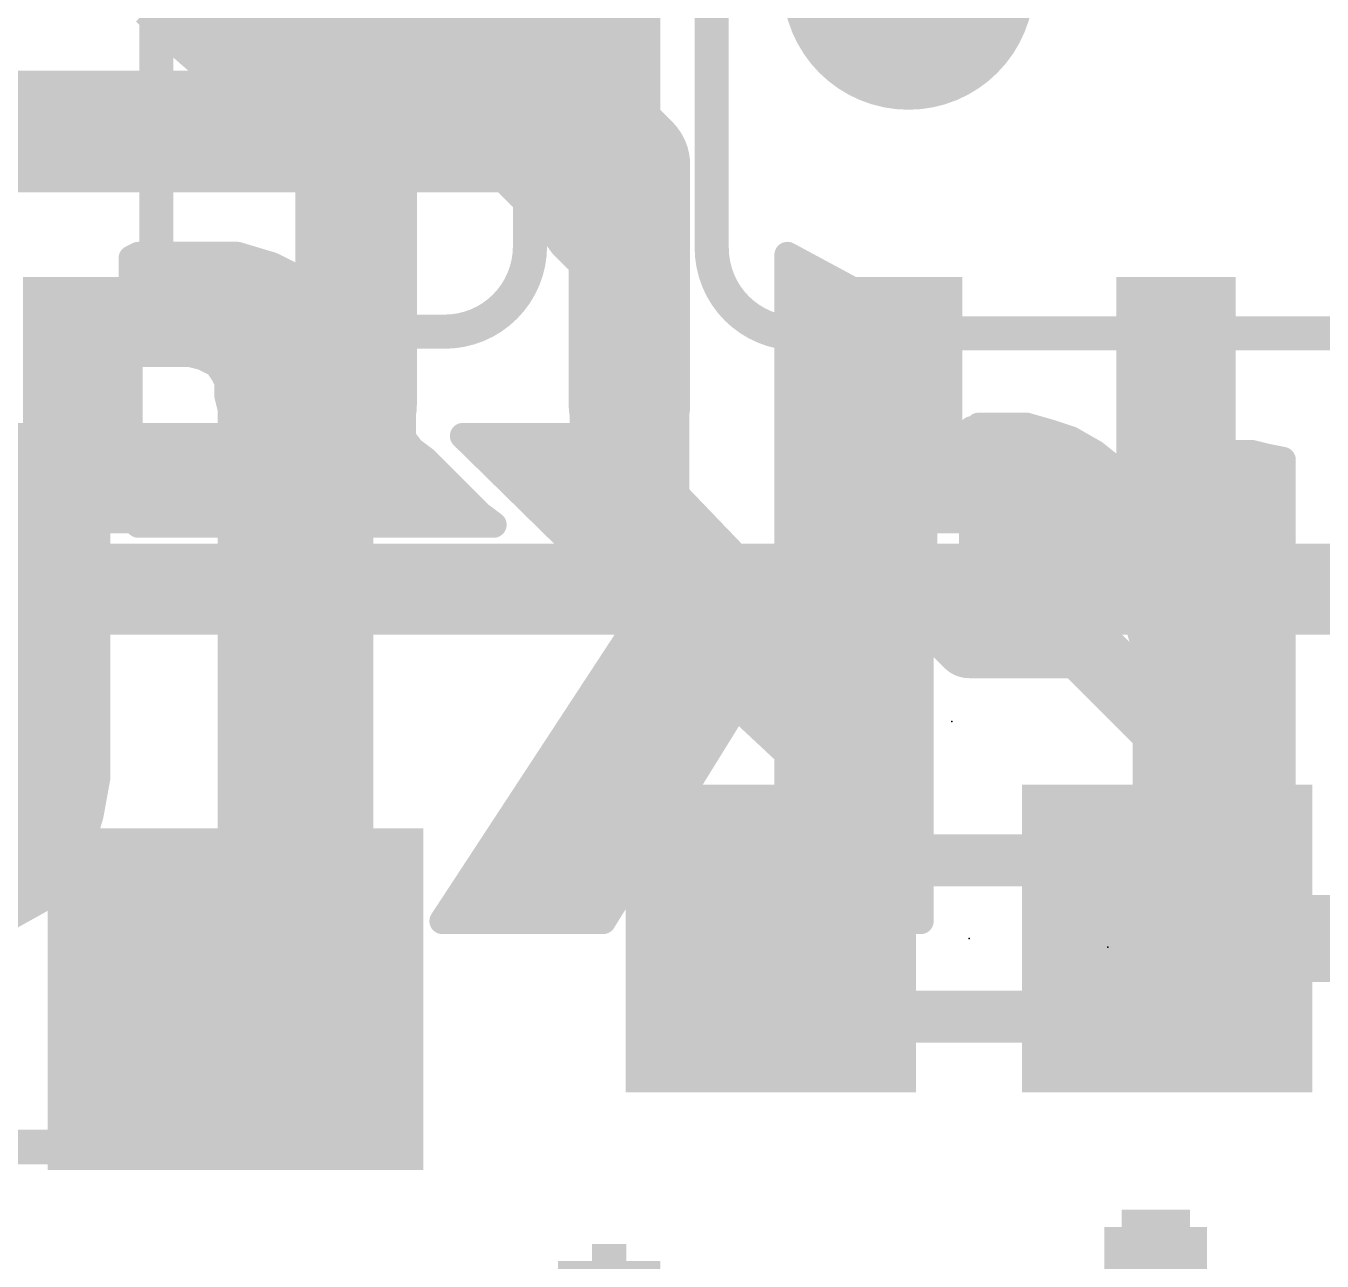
# Model space of a CAD drawing. Extents: x -23 to 84, y -20 to 26.
# Drawn here: x 10.142 to 13.936, y 18.766 to 22.381 of the extents above; entities that cross this region are included whole.
import ezdxf

# ---------------------------------------------------------------- set-up
doc = ezdxf.new("R2010")
doc.units = 0
for name, color, linetype in [('1', 12, 'CONTINUOUS'), ('18', 110, 'CONTINUOUS'), ('21', 41, 'CONTINUOUS'), ('22', 40, 'CONTINUOUS'), ('23', 53, 'CONTINUOUS'), ('24', 53, 'CONTINUOUS'), ('51', 53, 'CONTINUOUS')]:
    doc.layers.add(name, color=color, linetype=linetype)

# ---------------------------------------------------------------- blocks, each defined once
blk = doc.blocks.new('RECT')
blk.add_solid([(-0.5, -0.5), (0.5, -0.5), (-0.5, 0.5), (0.5, 0.5)])
blk = doc.blocks.new('ROUNDV')
at = {"const_width": 0.5}
blk.add_lwpolyline([(0, -0.25, 1), (0, 0.25, 1), (0, -0.25)], format="xyb", dxfattribs=at)

msp = doc.modelspace()

# ---------------------------------------------------------------- linework, layer by layer
at = {"layer": '1'}
for points, const_width in [([(11.0998, 22.0726), (8.2804, 22.0726)], 0.3556), ([(11.811, 22.0726), (11.0998, 22.0726)], 0.3556), ([(11.1088, 22.0636), (11.0998, 22.0726)], 0.3556), ([(11.1088, 21.2715), (11.1088, 22.0636)], 0.3556), ([(11.9088, 21.9748), (11.811, 22.0726)], 0.3556), ([(11.9088, 21.2715), (11.9088, 21.9748)], 0.3556), ([(12.7088, 21.2715), (12.7088, 20.7684)], 0.2032), ([(12.7088, 20.7684), (12.9032, 20.574)], 0.2032), ([(12.9032, 20.574), (13.2334, 20.574)], 0.2032), ([(13.2334, 20.574), (13.4832, 20.3242)], 0.2032), ([(13.4832, 20.3242), (13.4832, 19.7104)], 0.2032), ([(14.1478, 19.7104), (13.4832, 19.7104)], 0.254)]:
    msp.add_lwpolyline(points, dxfattribs=dict(at, const_width=const_width))
for points, const_width in [([(11.1627, 22.1355, 1), (11.0369, 22.0097)], 0.1778), ([(11.0998, 22.1615, 1), (11.0998, 21.9837)], 0.1778), ([(11.1977, 22.0636, 1), (11.0199, 22.0636)], 0.1778), ([(11.0998, 21.9837, 1), (11.0998, 22.1615)], 0.1778), ([(11.8739, 22.1355, 1), (11.7481, 22.0097)], 0.1778), ([(11.811, 21.9837, 1), (11.811, 22.1615)], 0.1778), ([(11.0459, 22.0007, 1), (11.1717, 22.1265)], 0.1778), ([(11.9977, 21.9748, 1), (11.8199, 21.9748)], 0.1778), ([(11.8459, 21.9119, 1), (11.9717, 22.0377)], 0.1778), ([(12.7596, 21.2715, 1), (12.658, 21.2715)], 0.1016), ([(11.0199, 21.2715, 1), (11.1977, 21.2715)], 0.1778), ([(11.8199, 21.2715, 1), (11.9977, 21.2715)], 0.1778), ([(12.7447, 20.8043, 1), (12.6729, 20.7325)], 0.1016), ([(12.658, 20.7684, 1), (12.7596, 20.7684)], 0.1016), ([(12.9032, 20.6248, 1), (12.9032, 20.5232)], 0.1016), ([(12.8673, 20.5381, 1), (12.9391, 20.6099)], 0.1016), ([(13.2693, 20.6099, 1), (13.1975, 20.5381)], 0.1016), ([(13.2334, 20.5232, 1), (13.2334, 20.6248)], 0.1016), ([(13.534, 20.3242, 1), (13.4324, 20.3242)], 0.1016), ([(13.4473, 20.2883, 1), (13.5191, 20.3601)], 0.1016), ([(13.4832, 19.7739, 1), (13.4832, 19.6469)], 0.127), ([(13.4324, 19.7104, 1), (13.534, 19.7104)], 0.1016)]:
    msp.add_lwpolyline(points, format="xyb", dxfattribs=dict(at, const_width=const_width))
at = {"layer": '21', "const_width": 0.2032}
msp.add_lwpolyline([(15.494, 20.701), (9.906, 20.701)], dxfattribs=at)
at = {"layer": '22', "const_width": 0.0762}
for points in [[(11.9614, 22.7514), (11.9614, 21.4714)], [(10.5714, 22.3414), (10.4914, 22.4214)], [(10.51, 22.4028), (11.9614, 22.4028)], [(10.6514, 22.2714), (10.5714, 22.3414)], [(10.5883, 22.3266), (11.9614, 22.3266)], [(10.7514, 22.2114), (10.6514, 22.2714)], [(10.6864, 22.2504), (11.9614, 22.2504)], [(10.8514, 22.1714), (10.7514, 22.2114)], [(10.8444, 22.1742), (11.9614, 22.1742)], [(10.9614, 22.1414), (10.8514, 22.1714)], [(11.0814, 22.1214), (10.9614, 22.1414)], [(11.2714, 22.1214), (11.0814, 22.1214)], [(11.3314, 22.1114), (11.2714, 22.1214)], [(11.3814, 22.0814), (11.3314, 22.1114)], [(11.3537, 22.098), (11.9614, 22.098)], [(11.4814, 22.0014), (11.3814, 22.0814)], [(11.4559, 22.0218), (11.9614, 22.0218)], [(11.5314, 21.9414), (11.4814, 22.0014)], [(11.5279, 21.9456), (11.9614, 21.9456)], [(11.6614, 21.8114), (11.5314, 21.9414)], [(11.6034, 21.8694), (11.9614, 21.8694)], [(11.7114, 21.7414), (11.6614, 21.8114)], [(11.6744, 21.7932), (11.9614, 21.7932)], [(11.7714, 21.6814), (11.7114, 21.7414)], [(10.4714, 21.7114), (10.4514, 21.7014)], [(10.7614, 21.7114), (10.4714, 21.7114)], [(10.8614, 21.6814), (10.7614, 21.7114)], [(11.7358, 21.717), (11.9614, 21.717)], [(12.7614, 21.5014), (12.3714, 21.7114)], [(12.3714, 21.7114), (12.3714, 20.6714)], [(10.4514, 21.7014), (10.4514, 21.4214)], [(10.9414, 21.6414), (10.8614, 21.6814)], [(11.8214, 21.6214), (11.7714, 21.6814)], [(10.4514, 21.6408), (10.9422, 21.6408)], [(11.0114, 21.5914), (10.9414, 21.6414)], [(11.8052, 21.6408), (11.9614, 21.6408)], [(12.3714, 21.6408), (12.5025, 21.6408)], [(11.0614, 21.5314), (11.0114, 21.5914)], [(11.8714, 21.5714), (11.8214, 21.6214)], [(10.4514, 21.5646), (11.0337, 21.5646)], [(11.9014, 21.5314), (11.8714, 21.5714)], [(11.8765, 21.5646), (11.9614, 21.5646)], [(12.3714, 21.5646), (12.644, 21.5646)], [(11.0914, 21.4614), (11.0614, 21.5314)], [(11.9314, 21.5014), (11.9014, 21.5314)], [(10.4514, 21.4884), (11.0798, 21.4884)], [(11.9514, 21.4714), (11.9314, 21.5014)], [(11.9401, 21.4884), (11.9614, 21.4884)], [(12.3714, 21.4884), (12.7614, 21.4884)], [(12.7614, 19.7614), (12.7614, 21.5014)], [(11.1214, 21.3814), (11.0914, 21.4614)], [(11.9614, 21.4714), (11.9514, 21.4714)], [(10.4514, 21.4214), (10.6214, 21.4214)], [(10.6214, 21.4214), (10.6614, 21.4114)], [(10.6582, 21.4122), (11.1098, 21.4122)], [(10.6614, 21.4114), (10.7014, 21.3914)], [(12.3714, 21.4122), (12.7614, 21.4122)], [(10.7014, 21.3914), (10.7214, 21.3614)], [(10.7214, 21.3614), (10.7314, 21.3414)], [(11.1214, 21.1814), (11.1214, 21.3814)], [(10.7314, 21.3414), (10.7314, 21.3014)], [(10.7314, 21.336), (11.1214, 21.336)], [(12.3714, 21.336), (12.7614, 21.336)], [(10.7314, 21.3014), (10.7414, 21.2614)], [(10.7414, 21.2614), (10.7414, 21.1814)], [(10.7414, 21.2598), (11.1214, 21.2598)], [(12.3714, 21.2598), (12.7614, 21.2598)], [(12.9314, 21.2114), (12.9214, 21.2014)], [(13.0714, 21.2114), (12.9314, 21.2114)], [(13.1414, 21.1914), (13.0714, 21.2114)], [(10.3514, 21.1814), (9.9714, 21.1814)], [(10.3514, 20.1814), (10.3514, 21.1814)], [(10.7414, 21.1814), (10.4714, 21.1814)], [(10.4714, 21.1814), (10.4714, 20.9214)], [(10.7414, 21.1836), (11.1214, 21.1836)], [(11.2414, 21.1814), (11.1214, 21.1814)], [(11.2714, 21.1414), (11.2414, 21.1814)], [(11.8814, 21.1814), (11.4214, 21.1814)], [(11.4214, 21.1814), (11.9514, 20.6614)], [(12.3714, 20.6714), (11.8814, 21.1814)], [(12.3714, 21.1836), (12.7614, 21.1836)], [(12.9214, 21.2014), (12.9114, 21.2014)], [(12.9114, 21.2014), (12.9114, 20.8414)], [(12.9114, 21.1836), (13.1648, 21.1836)], [(13.2014, 21.1714), (13.1414, 21.1914)], [(13.4914, 21.1714), (13.4514, 21.1814)], [(13.4514, 21.1814), (13.4514, 20.9114)], [(11.3114, 21.1114), (11.2714, 21.1414)], [(13.2714, 21.1314), (13.2014, 21.1714)], [(13.5914, 21.1514), (13.4914, 21.1714)], [(13.6314, 21.1414), (13.5914, 21.1514)], [(13.6814, 21.1314), (13.6314, 21.1414)], [(9.9714, 21.1074), (10.3514, 21.1074)], [(10.4714, 21.1074), (11.3154, 21.1074)], [(11.4714, 20.9514), (11.3114, 21.1114)], [(11.4968, 21.1074), (11.9525, 21.1074)], [(12.3714, 21.1074), (12.7614, 21.1074)], [(12.9114, 21.1074), (13.3014, 21.1074)], [(13.3214, 21.0914), (13.2714, 21.1314)], [(13.4514, 21.1074), (13.8214, 21.1074)], [(13.7314, 21.1314), (13.6814, 21.1314)], [(13.7714, 21.1214), (13.7314, 21.1314)], [(13.8214, 21.1114), (13.7714, 21.1214)], [(13.8214, 19.7614), (13.8214, 21.1114)], [(13.3714, 21.0314), (13.3214, 21.0914)], [(9.9714, 21.0312), (10.3514, 21.0312)], [(10.4714, 21.0312), (11.3916, 21.0312)], [(11.5745, 21.0312), (12.0257, 21.0312)], [(12.3714, 21.0312), (12.7614, 21.0312)], [(12.9114, 21.0312), (13.3716, 21.0312)], [(13.4114, 20.9814), (13.3714, 21.0314)], [(13.4514, 21.0312), (13.8214, 21.0312)], [(9.9714, 20.955), (10.3514, 20.955)], [(10.4714, 20.955), (11.4678, 20.955)], [(11.5114, 20.9214), (11.4714, 20.9514)], [(11.6522, 20.955), (12.0989, 20.955)], [(12.3714, 20.955), (12.7614, 20.955)], [(12.9114, 20.955), (13.4265, 20.955)], [(13.4514, 20.9114), (13.4114, 20.9814)], [(13.4514, 20.955), (13.8214, 20.955)], [(10.4714, 20.9214), (10.7414, 20.9214)], [(10.7414, 20.9214), (10.7414, 19.7614)], [(11.1214, 20.9214), (11.5114, 20.9214)], [(11.1214, 19.7614), (11.1214, 20.9214)], [(9.9714, 20.8788), (10.3514, 20.8788)], [(10.7414, 20.8788), (11.1214, 20.8788)], [(11.7298, 20.8788), (12.1721, 20.8788)], [(12.3714, 20.8788), (12.7614, 20.8788)], [(12.9114, 20.8788), (13.8214, 20.8788)], [(12.9114, 20.8414), (12.9214, 20.8414)], [(12.9214, 20.8414), (12.9414, 20.8514)], [(12.9414, 20.8514), (13.0514, 20.8514)], [(13.0514, 20.8514), (13.1514, 20.8414)], [(13.1514, 20.8414), (13.2314, 20.8214)], [(9.9714, 20.8026), (10.3514, 20.8026)], [(10.7414, 20.8026), (11.1214, 20.8026)], [(11.8075, 20.8026), (12.2453, 20.8026)], [(12.3714, 20.8026), (12.7614, 20.8026)], [(13.2314, 20.8214), (13.3014, 20.7814)], [(13.2643, 20.8026), (13.8214, 20.8026)], [(13.3014, 20.7814), (13.3514, 20.7214)], [(9.9714, 20.7264), (10.3514, 20.7264)], [(10.7414, 20.7264), (11.1214, 20.7264)], [(11.8852, 20.7264), (12.3186, 20.7264)], [(12.3714, 20.7264), (12.7614, 20.7264)], [(13.3472, 20.7264), (13.8214, 20.7264)], [(13.3514, 20.7214), (13.3914, 20.6514)], [(9.9714, 20.6502), (10.3514, 20.6502)], [(10.7414, 20.6502), (11.1214, 20.6502)], [(11.9514, 20.6614), (11.3614, 19.7614)], [(11.9441, 20.6502), (12.7614, 20.6502)], [(13.3914, 20.6514), (13.4114, 20.5814)], [(13.3917, 20.6502), (13.8214, 20.6502)], [(9.9714, 20.574), (10.3514, 20.574)], [(10.7414, 20.574), (11.1214, 20.574)], [(11.8941, 20.574), (12.7614, 20.574)], [(13.4114, 20.5814), (13.4314, 20.4914)], [(13.413, 20.574), (13.8214, 20.574)], [(9.9714, 20.4978), (10.3514, 20.4978)], [(10.7414, 20.4978), (11.1214, 20.4978)], [(11.8442, 20.4978), (12.7614, 20.4978)], [(13.43, 20.4978), (13.8214, 20.4978)], [(13.4314, 20.4914), (13.4314, 19.7614)], [(9.9714, 20.4216), (10.3514, 20.4216)], [(10.7414, 20.4216), (11.1214, 20.4216)], [(11.7942, 20.4216), (12.7614, 20.4216)], [(13.4314, 20.4216), (13.8214, 20.4216)], [(11.8314, 19.7614), (12.2214, 20.3914)], [(12.2214, 20.3914), (12.3714, 20.2514)], [(9.9669, 20.3454), (10.3514, 20.3454)], [(10.7414, 20.3454), (11.1214, 20.3454)], [(11.7442, 20.3454), (12.1929, 20.3454)], [(12.2707, 20.3454), (12.7614, 20.3454)], [(13.4314, 20.3454), (13.8214, 20.3454)], [(9.9574, 20.2692), (10.3514, 20.2692)], [(10.7414, 20.2692), (11.1214, 20.2692)], [(11.6943, 20.2692), (12.1458, 20.2692)], [(12.3523, 20.2692), (12.7614, 20.2692)], [(13.4314, 20.2692), (13.8214, 20.2692)], [(12.3714, 20.2514), (12.3714, 19.7614)], [(9.9467, 20.193), (10.3514, 20.193)], [(10.7414, 20.193), (11.1214, 20.193)], [(11.6443, 20.193), (12.0986, 20.193)], [(12.3714, 20.193), (12.7614, 20.193)], [(13.4314, 20.193), (13.8214, 20.193)], [(10.3314, 20.0714), (10.3514, 20.1814)], [(9.9079, 20.1168), (10.3397, 20.1168)], [(10.7414, 20.1168), (11.1214, 20.1168)], [(11.5944, 20.1168), (12.0514, 20.1168)], [(12.3714, 20.1168), (12.7614, 20.1168)], [(13.4314, 20.1168), (13.8214, 20.1168)], [(10.3014, 19.9714), (10.3314, 20.0714)], [(9.7766, 20.0406), (10.3222, 20.0406)], [(10.7414, 20.0406), (11.1214, 20.0406)], [(11.5444, 20.0406), (12.0042, 20.0406)], [(12.3714, 20.0406), (12.7614, 20.0406)], [(13.4314, 20.0406), (13.8214, 20.0406)], [(9.0314, 19.9644), (10.2975, 19.9644)], [(10.2514, 19.8814), (10.3014, 19.9714)], [(10.7414, 19.9644), (11.1214, 19.9644)], [(11.4945, 19.9644), (11.9571, 19.9644)], [(12.3714, 19.9644), (12.7614, 19.9644)], [(13.4314, 19.9644), (13.8214, 19.9644)], [(9.462, 19.8882), (10.2552, 19.8882)], [(10.7414, 19.8882), (11.1214, 19.8882)], [(11.4445, 19.8882), (11.9099, 19.8882)], [(12.3714, 19.8882), (12.7614, 19.8882)], [(13.4314, 19.8882), (13.8214, 19.8882)], [(10.1814, 19.8214), (10.2514, 19.8814)], [(9.5407, 19.812), (10.1645, 19.812)], [(10.0914, 19.7714), (10.1814, 19.8214)], [(10.7414, 19.812), (11.1214, 19.812)], [(11.3946, 19.812), (11.8627, 19.812)], [(12.3714, 19.812), (12.7614, 19.812)], [(13.4314, 19.812), (13.8214, 19.812)], [(10.7414, 19.7614), (11.1214, 19.7614)], [(11.3614, 19.7614), (11.8314, 19.7614)], [(12.3714, 19.7614), (12.7614, 19.7614)], [(13.4314, 19.7614), (13.8214, 19.7614)]]:
    msp.add_lwpolyline(points, dxfattribs=at)
at = {"layer": '22', "const_width": 0.0381}
for points in [[(10.51, 22.4219, 1), (10.51, 22.3838)], [(11.9614, 22.3838, 1), (11.9614, 22.4219)], [(10.5839, 22.3557, 1), (10.5589, 22.3271)], [(10.5579, 22.3279, 1), (10.5849, 22.3549)], [(10.5883, 22.3457, 1), (10.5883, 22.3076)], [(11.9614, 22.3076, 1), (11.9614, 22.3457)], [(10.6612, 22.2877, 1), (10.6416, 22.2551)], [(10.6389, 22.2571, 1), (10.6639, 22.2857)], [(10.6864, 22.2695, 1), (10.6864, 22.2314)], [(11.9614, 22.2314, 1), (11.9614, 22.2695)], [(10.7585, 22.2291, 1), (10.7443, 22.1937)], [(10.7416, 22.1951, 1), (10.7612, 22.2277)], [(10.8444, 22.1933, 1), (10.8444, 22.1552)], [(10.8564, 22.1898, 1), (10.8464, 22.153)], [(10.8443, 22.1537, 1), (10.8585, 22.1891)], [(11.9614, 22.1552, 1), (11.9614, 22.1933)], [(10.9645, 22.1602, 1), (10.9583, 22.1226)], [(10.9564, 22.123, 1), (10.9664, 22.1598)], [(11.0814, 22.1405, 1), (11.0814, 22.1024)], [(11.0783, 22.1026, 1), (11.0845, 22.1402)], [(11.2745, 22.1402, 1), (11.2683, 22.1026)], [(11.2714, 22.1024, 1), (11.2714, 22.1405)], [(11.3412, 22.1277, 1), (11.3216, 22.0951)], [(11.3283, 22.0926, 1), (11.3345, 22.1302)], [(11.3537, 22.1171, 1), (11.3537, 22.079)], [(11.9614, 22.079, 1), (11.9614, 22.1171)], [(11.3933, 22.0963, 1), (11.3695, 22.0665)], [(11.3716, 22.0651, 1), (11.3912, 22.0977)], [(11.4559, 22.0409, 1), (11.4559, 22.0028)], [(11.9614, 22.0028, 1), (11.9614, 22.0409)], [(11.496, 22.0136, 1), (11.4668, 21.9892)], [(11.4695, 21.9865, 1), (11.4933, 22.0163)], [(11.5279, 21.9647, 1), (11.5279, 21.9266)], [(11.5449, 21.9549, 1), (11.5179, 21.9279)], [(11.5168, 21.9292, 1), (11.546, 21.9536)], [(11.9614, 21.9266, 1), (11.9614, 21.9647)], [(11.6034, 21.8885, 1), (11.6034, 21.8504)], [(11.9614, 21.8504, 1), (11.9614, 21.8885)], [(11.6769, 21.8225, 1), (11.6459, 21.8003)], [(11.6479, 21.7979, 1), (11.6749, 21.8249)], [(11.6744, 21.8123, 1), (11.6744, 21.7742)], [(11.9614, 21.7742, 1), (11.9614, 21.8123)], [(11.7249, 21.7549, 1), (11.6979, 21.7279)], [(10.4714, 21.7305, 1), (10.4714, 21.6924)], [(10.4799, 21.6944, 1), (10.4629, 21.7284)], [(10.7669, 21.7296, 1), (10.7559, 21.6932)], [(10.7614, 21.6924, 1), (10.7614, 21.7305)], [(11.6959, 21.7303, 1), (11.7269, 21.7525)], [(11.7358, 21.7361, 1), (11.7358, 21.698)], [(11.9614, 21.698, 1), (11.9614, 21.7361)], [(12.3804, 21.7282, 1), (12.3624, 21.6946)], [(12.3905, 21.7114, 1), (12.3524, 21.7114)], [(10.4705, 21.7014, 1), (10.4324, 21.7014)], [(10.4429, 21.7184, 1), (10.4599, 21.6844)], [(10.8699, 21.6984, 1), (10.8529, 21.6644)], [(10.8559, 21.6632, 1), (10.8669, 21.6996)], [(11.786, 21.6936, 1), (11.7568, 21.6692)], [(11.7579, 21.6679, 1), (11.7849, 21.6949)], [(10.4514, 21.6599, 1), (10.4514, 21.6218)], [(10.9525, 21.6569, 1), (10.9303, 21.6259)], [(10.9329, 21.6244, 1), (10.9499, 21.6584)], [(10.9422, 21.6218, 1), (10.9422, 21.6599)], [(11.8052, 21.6599, 1), (11.8052, 21.6218)], [(11.9614, 21.6218, 1), (11.9614, 21.6599)], [(12.3714, 21.6599, 1), (12.3714, 21.6218)], [(12.5025, 21.6218, 1), (12.5025, 21.6599)], [(11.026, 21.6036, 1), (10.9968, 21.5792)], [(11.8349, 21.6349, 1), (11.8079, 21.6079)], [(11.8068, 21.6092, 1), (11.836, 21.6336)], [(10.4514, 21.5837, 1), (10.4514, 21.5456)], [(11.0003, 21.5759, 1), (11.0225, 21.6069)], [(11.0337, 21.5456, 1), (11.0337, 21.5837)], [(11.8866, 21.5828, 1), (11.8562, 21.56)], [(11.8765, 21.5837, 1), (11.8765, 21.5456)], [(11.8579, 21.5579, 1), (11.8849, 21.5849)], [(11.9614, 21.5456, 1), (11.9614, 21.5837)], [(12.3714, 21.5837, 1), (12.3714, 21.5456)], [(12.644, 21.5456, 1), (12.644, 21.5837)], [(11.0789, 21.5389, 1), (11.0439, 21.5239)], [(11.0468, 21.5192, 1), (11.076, 21.5436)], [(11.9149, 21.5449, 1), (11.8879, 21.5179)], [(11.8862, 21.52, 1), (11.9166, 21.5428)], [(10.4514, 21.5075, 1), (10.4514, 21.4694)], [(11.0798, 21.4694, 1), (11.0798, 21.5075)], [(11.9473, 21.512, 1), (11.9155, 21.4908)], [(11.9179, 21.4879, 1), (11.9449, 21.5149)], [(11.9401, 21.5075, 1), (11.9401, 21.4694)], [(11.9614, 21.4694, 1), (11.9614, 21.5075)], [(12.3714, 21.5075, 1), (12.3714, 21.4694)], [(12.7805, 21.5014, 1), (12.7424, 21.5014)], [(12.7524, 21.4846, 1), (12.7704, 21.5182)], [(12.7614, 21.4694, 1), (12.7614, 21.5075)], [(11.1092, 21.4681, 1), (11.0736, 21.4547)], [(11.0739, 21.4539, 1), (11.1089, 21.4689)], [(11.9514, 21.4905, 1), (11.9514, 21.4524)], [(11.9355, 21.4608, 1), (11.9673, 21.482)], [(11.9424, 21.4714, 1), (11.9805, 21.4714)], [(11.9614, 21.4524, 1), (11.9614, 21.4905)], [(10.4514, 21.4405, 1), (10.4514, 21.4024)], [(10.4324, 21.4214, 1), (10.4705, 21.4214)], [(10.626, 21.4399, 1), (10.6168, 21.4029)], [(10.6214, 21.4024, 1), (10.6214, 21.4405)], [(10.6582, 21.4313, 1), (10.6582, 21.3932)], [(10.6699, 21.4284, 1), (10.6529, 21.3944)], [(10.6568, 21.3929, 1), (10.666, 21.4299)], [(11.1098, 21.3932, 1), (11.1098, 21.4313)], [(12.3714, 21.4313, 1), (12.3714, 21.3932)], [(12.7614, 21.3932, 1), (12.7614, 21.4313)], [(10.7173, 21.402, 1), (10.6855, 21.3808)], [(10.6929, 21.3744, 1), (10.7099, 21.4084)], [(10.7384, 21.3699, 1), (10.7044, 21.3529)], [(11.1405, 21.3814, 1), (11.1024, 21.3814)], [(11.1036, 21.3747, 1), (11.1392, 21.3881)], [(10.7055, 21.3508, 1), (10.7373, 21.372)], [(10.7314, 21.3551, 1), (10.7314, 21.317)], [(10.7505, 21.3414, 1), (10.7124, 21.3414)], [(10.7144, 21.3329, 1), (10.7484, 21.3499)], [(11.1214, 21.317, 1), (11.1214, 21.3551)], [(12.3714, 21.3551, 1), (12.3714, 21.317)], [(12.7614, 21.317, 1), (12.7614, 21.3551)], [(10.7499, 21.306, 1), (10.7129, 21.2968)], [(10.7124, 21.3014, 1), (10.7505, 21.3014)], [(10.7414, 21.2789, 1), (10.7414, 21.2408)], [(10.7605, 21.2614, 1), (10.7224, 21.2614)], [(11.1214, 21.2408, 1), (11.1214, 21.2789)], [(12.3714, 21.2789, 1), (12.3714, 21.2408)], [(12.7614, 21.2408, 1), (12.7614, 21.2789)], [(10.7229, 21.2568, 1), (10.7599, 21.266)], [(12.9314, 21.2305, 1), (12.9314, 21.1924)], [(12.9449, 21.1979, 1), (12.9179, 21.2249)], [(13.0766, 21.2297, 1), (13.0662, 21.1931)], [(13.0714, 21.1924, 1), (13.0714, 21.2305)], [(10.3704, 21.1814, 1), (10.3323, 21.1814)], [(10.3514, 21.1623, 1), (10.3514, 21.2005)], [(10.4714, 21.2005, 1), (10.4714, 21.1623)], [(10.4905, 21.1814, 1), (10.4524, 21.1814)], [(10.7414, 21.2027, 1), (10.7414, 21.1646)], [(10.7414, 21.1623, 1), (10.7414, 21.2005)], [(11.1214, 21.2005, 1), (11.1214, 21.1623)], [(11.1214, 21.1646, 1), (11.1214, 21.2027)], [(11.2566, 21.1928, 1), (11.2262, 21.17)], [(11.2414, 21.1623, 1), (11.2414, 21.2005)], [(11.4214, 21.2005, 1), (11.4214, 21.1623)], [(11.4347, 21.195, 1), (11.4081, 21.1678)], [(11.8951, 21.1946, 1), (11.8677, 21.1682)], [(11.8814, 21.1623, 1), (11.8814, 21.2005)], [(12.3714, 21.2027, 1), (12.3714, 21.1646)], [(12.7614, 21.1646, 1), (12.7614, 21.2027)], [(12.9114, 21.2204, 1), (12.9114, 21.1823)], [(12.9114, 21.2027, 1), (12.9114, 21.1646)], [(12.9305, 21.2014, 1), (12.8924, 21.2014)], [(12.9079, 21.2149, 1), (12.9349, 21.1879)], [(12.9214, 21.1823, 1), (12.9214, 21.2204)], [(13.1474, 21.2095, 1), (13.1354, 21.1733)], [(13.1362, 21.1731, 1), (13.1466, 21.2097)], [(13.1648, 21.1646, 1), (13.1648, 21.2027)], [(13.456, 21.1999, 1), (13.4468, 21.1629)], [(13.4705, 21.1814, 1), (13.4324, 21.1814)], [(10.7224, 21.1814, 1), (10.7605, 21.1814)], [(11.1024, 21.1814, 1), (11.1405, 21.1814)], [(11.2828, 21.1566, 1), (11.26, 21.1262)], [(11.2562, 21.13, 1), (11.2866, 21.1528)], [(13.2109, 21.1879, 1), (13.1919, 21.1549)], [(13.1954, 21.1533, 1), (13.2074, 21.1895)], [(13.4951, 21.1901, 1), (13.4877, 21.1527)], [(13.4868, 21.1529, 1), (13.496, 21.1899)], [(13.596, 21.1699, 1), (13.5868, 21.1329)], [(13.5877, 21.1327, 1), (13.5951, 21.1701)], [(13.6351, 21.1601, 1), (13.6277, 21.1227)], [(13.6268, 21.1229, 1), (13.636, 21.1599)], [(10.3514, 21.0884, 1), (10.3514, 21.1265)], [(10.4714, 21.1265, 1), (10.4714, 21.0884)], [(11.3249, 21.1249, 1), (11.2979, 21.0979)], [(11.3, 21.0962, 1), (11.3228, 21.1266)], [(11.3154, 21.0884, 1), (11.3154, 21.1265)], [(11.4968, 21.1265, 1), (11.4968, 21.0884)], [(11.9525, 21.0884, 1), (11.9525, 21.1265)], [(12.3714, 21.1265, 1), (12.3714, 21.0884)], [(12.7614, 21.0884, 1), (12.7614, 21.1265)], [(12.9114, 21.1265, 1), (12.9114, 21.0884)], [(13.2833, 21.1463, 1), (13.2595, 21.1165)], [(13.2619, 21.1149, 1), (13.2809, 21.1479)], [(13.3014, 21.0884, 1), (13.3014, 21.1265)], [(13.4514, 21.1265, 1), (13.4514, 21.0884)], [(13.6814, 21.1504, 1), (13.6814, 21.1123)], [(13.6777, 21.1127, 1), (13.6851, 21.1501)], [(13.736, 21.1499, 1), (13.7268, 21.1129)], [(13.7314, 21.1123, 1), (13.7314, 21.1504)], [(13.7751, 21.1401, 1), (13.7677, 21.1027)], [(13.7668, 21.1029, 1), (13.776, 21.1399)], [(13.8405, 21.1114, 1), (13.8024, 21.1114)], [(13.8177, 21.0927, 1), (13.8251, 21.1301)], [(13.8214, 21.0884, 1), (13.8214, 21.1265)], [(13.336, 21.1036, 1), (13.3068, 21.0792)], [(13.3095, 21.0765, 1), (13.3333, 21.1063)], [(10.3514, 21.0122, 1), (10.3514, 21.0503)], [(10.4714, 21.0503, 1), (10.4714, 21.0122)], [(11.3916, 21.0122, 1), (11.3916, 21.0503)], [(11.5745, 21.0503, 1), (11.5745, 21.0122)], [(12.0257, 21.0122, 1), (12.0257, 21.0503)], [(12.3714, 21.0503, 1), (12.3714, 21.0122)], [(12.7614, 21.0122, 1), (12.7614, 21.0503)], [(12.9114, 21.0503, 1), (12.9114, 21.0122)], [(13.3863, 21.0433, 1), (13.3565, 21.0195)], [(13.3568, 21.0192, 1), (13.386, 21.0436)], [(13.3716, 21.0122, 1), (13.3716, 21.0503)], [(13.4514, 21.0503, 1), (13.4514, 21.0122)], [(13.8214, 21.0122, 1), (13.8214, 21.0503)], [(10.3514, 20.936, 1), (10.3514, 20.9741)], [(10.4714, 20.9741, 1), (10.4714, 20.936)], [(11.4828, 20.9666, 1), (11.46, 20.9362)], [(11.4579, 20.9379, 1), (11.4849, 20.9649)], [(11.4678, 20.936, 1), (11.4678, 20.9741)], [(11.6522, 20.9741, 1), (11.6522, 20.936)], [(12.0989, 20.936, 1), (12.0989, 20.9741)], [(12.3714, 20.9741, 1), (12.3714, 20.936)], [(12.7614, 20.936, 1), (12.7614, 20.9741)], [(12.9114, 20.9741, 1), (12.9114, 20.936)], [(13.4279, 20.9909, 1), (13.3949, 20.9719)], [(13.3965, 20.9695, 1), (13.4263, 20.9933)], [(13.4265, 20.936, 1), (13.4265, 20.9741)], [(13.4514, 20.9741, 1), (13.4514, 20.936)], [(13.8214, 20.936, 1), (13.8214, 20.9741)], [(10.4714, 20.9405, 1), (10.4714, 20.9024)], [(10.7605, 20.9214, 1), (10.7224, 20.9214)], [(10.7414, 20.9024, 1), (10.7414, 20.9405)], [(11.1214, 20.9405, 1), (11.1214, 20.9024)], [(11.1405, 20.9214, 1), (11.1024, 20.9214)], [(11.5, 20.9062, 1), (11.5228, 20.9366)], [(11.5114, 20.9024, 1), (11.5114, 20.9405)], [(10.3514, 20.8598, 1), (10.3514, 20.8979)], [(10.4524, 20.9214, 1), (10.4905, 20.9214)], [(10.7414, 20.8979, 1), (10.7414, 20.8598)], [(11.1214, 20.8598, 1), (11.1214, 20.8979)], [(11.7298, 20.8979, 1), (11.7298, 20.8598)], [(12.1721, 20.8598, 1), (12.1721, 20.8979)], [(12.3714, 20.8979, 1), (12.3714, 20.8598)], [(12.7614, 20.8598, 1), (12.7614, 20.8979)], [(12.9114, 20.8979, 1), (12.9114, 20.8598)], [(13.4324, 20.9114, 1), (13.4705, 20.9114)], [(13.4349, 20.9019, 1), (13.4679, 20.9209)], [(13.8214, 20.8598, 1), (13.8214, 20.8979)], [(12.9114, 20.8605, 1), (12.9114, 20.8224)], [(12.9129, 20.8584, 1), (12.9299, 20.8244)], [(12.9214, 20.8224, 1), (12.9214, 20.8605)], [(12.9414, 20.8705, 1), (12.9414, 20.8324)], [(12.9499, 20.8344, 1), (12.9329, 20.8684)], [(13.0533, 20.8704, 1), (13.0495, 20.8324)], [(13.0514, 20.8324, 1), (13.0514, 20.8705)], [(13.156, 20.8599, 1), (13.1468, 20.8229)], [(13.1495, 20.8224, 1), (13.1533, 20.8604)], [(10.3514, 20.7836, 1), (10.3514, 20.8217)], [(10.7414, 20.8217, 1), (10.7414, 20.7836)], [(11.1214, 20.7836, 1), (11.1214, 20.8217)], [(11.8075, 20.8217, 1), (11.8075, 20.7836)], [(12.2453, 20.7836, 1), (12.2453, 20.8217)], [(12.3714, 20.8217, 1), (12.3714, 20.7836)], [(12.7614, 20.7836, 1), (12.7614, 20.8217)], [(12.8924, 20.8414, 1), (12.9305, 20.8414)], [(13.2409, 20.8379, 1), (13.2219, 20.8049)], [(13.2268, 20.8029, 1), (13.236, 20.8399)], [(13.2643, 20.8217, 1), (13.2643, 20.7836)], [(13.8214, 20.7836, 1), (13.8214, 20.8217)], [(13.316, 20.7936, 1), (13.2868, 20.7692)], [(13.2919, 20.7649, 1), (13.3109, 20.7979)], [(10.3514, 20.7074, 1), (10.3514, 20.7455)], [(10.7414, 20.7455, 1), (10.7414, 20.7074)], [(11.1214, 20.7074, 1), (11.1214, 20.7455)], [(11.8852, 20.7455, 1), (11.8852, 20.7074)], [(12.3186, 20.7074, 1), (12.3186, 20.7455)], [(12.3714, 20.7455, 1), (12.3714, 20.7074)], [(12.7614, 20.7074, 1), (12.7614, 20.7455)], [(13.3472, 20.7455, 1), (13.3472, 20.7074)], [(13.3679, 20.7309, 1), (13.3349, 20.7119)], [(13.8214, 20.7074, 1), (13.8214, 20.7455)], [(13.3368, 20.7092, 1), (13.366, 20.7336)], [(10.3514, 20.6312, 1), (10.3514, 20.6693)], [(10.7414, 20.6693, 1), (10.7414, 20.6312)], [(11.1214, 20.6312, 1), (11.1214, 20.6693)], [(11.9441, 20.6693, 1), (11.9441, 20.6312)], [(11.9673, 20.651, 1), (11.9355, 20.6718)], [(11.9381, 20.6478, 1), (11.9647, 20.675)], [(12.3524, 20.6714, 1), (12.3905, 20.6714)], [(12.3577, 20.6582, 1), (12.3851, 20.6846)], [(12.7614, 20.6312, 1), (12.7614, 20.6693)], [(13.4097, 20.6566, 1), (13.3731, 20.6462)], [(13.3917, 20.6693, 1), (13.3917, 20.6312)], [(13.3749, 20.6419, 1), (13.4079, 20.6609)], [(13.8214, 20.6312, 1), (13.8214, 20.6693)], [(10.3514, 20.555, 1), (10.3514, 20.5931)], [(10.7414, 20.5931, 1), (10.7414, 20.555)], [(11.1214, 20.555, 1), (11.1214, 20.5931)], [(11.8941, 20.5931, 1), (11.8941, 20.555)], [(12.7614, 20.555, 1), (12.7614, 20.5931)], [(13.43, 20.5855, 1), (13.3928, 20.5773)], [(13.3931, 20.5762, 1), (13.4297, 20.5866)], [(13.413, 20.5931, 1), (13.413, 20.555)], [(13.8214, 20.555, 1), (13.8214, 20.5931)], [(10.3514, 20.4788, 1), (10.3514, 20.5169)], [(10.7414, 20.5169, 1), (10.7414, 20.4788)], [(11.1214, 20.4788, 1), (11.1214, 20.5169)], [(11.8442, 20.5169, 1), (11.8442, 20.4788)], [(12.7614, 20.4788, 1), (12.7614, 20.5169)], [(13.43, 20.5169, 1), (13.43, 20.4788)], [(13.4505, 20.4914, 1), (13.4123, 20.4914)], [(13.8214, 20.4788, 1), (13.8214, 20.5169)], [(13.4128, 20.4873, 1), (13.45, 20.4955)], [(10.3514, 20.4026, 1), (10.3514, 20.4407)], [(10.7414, 20.4407, 1), (10.7414, 20.4026)], [(11.1214, 20.4026, 1), (11.1214, 20.4407)], [(11.7942, 20.4407, 1), (11.7942, 20.4026)], [(12.7614, 20.4026, 1), (12.7614, 20.4407)], [(13.4314, 20.4407, 1), (13.4314, 20.4026)], [(13.8214, 20.4026, 1), (13.8214, 20.4407)], [(12.2344, 20.4053, 1), (12.2084, 20.3775)], [(12.2376, 20.3814, 1), (12.2052, 20.4014)], [(10.3514, 20.3264, 1), (10.3514, 20.3645)], [(10.7414, 20.3645, 1), (10.7414, 20.3264)], [(11.1214, 20.3264, 1), (11.1214, 20.3645)], [(11.7442, 20.3645, 1), (11.7442, 20.3264)], [(12.1929, 20.3264, 1), (12.1929, 20.3645)], [(12.2707, 20.3645, 1), (12.2707, 20.3264)], [(12.7614, 20.3264, 1), (12.7614, 20.3645)], [(13.4314, 20.3645, 1), (13.4314, 20.3264)], [(13.8214, 20.3264, 1), (13.8214, 20.3645)], [(10.3514, 20.2502, 1), (10.3514, 20.2883)], [(10.7414, 20.2883, 1), (10.7414, 20.2502)], [(11.1214, 20.2502, 1), (11.1214, 20.2883)], [(11.6943, 20.2883, 1), (11.6943, 20.2502)], [(12.1458, 20.2502, 1), (12.1458, 20.2883)], [(12.3523, 20.2883, 1), (12.3523, 20.2502)], [(12.7614, 20.2502, 1), (12.7614, 20.2883)], [(13.4314, 20.2883, 1), (13.4314, 20.2502)], [(13.8214, 20.2502, 1), (13.8214, 20.2883)], [(12.3905, 20.2514, 1), (12.3524, 20.2514)], [(12.3584, 20.2375, 1), (12.3844, 20.2653)], [(10.3514, 20.174, 1), (10.3514, 20.2121)], [(10.7414, 20.2121, 1), (10.7414, 20.174)], [(11.1214, 20.174, 1), (11.1214, 20.2121)], [(11.6443, 20.2121, 1), (11.6443, 20.174)], [(12.0986, 20.174, 1), (12.0986, 20.2121)], [(12.3714, 20.2121, 1), (12.3714, 20.174)], [(12.7614, 20.174, 1), (12.7614, 20.2121)], [(13.4314, 20.2121, 1), (13.4314, 20.174)], [(13.8214, 20.174, 1), (13.8214, 20.2121)], [(10.3323, 20.1814, 1), (10.3704, 20.1814)], [(10.3701, 20.178, 1), (10.3327, 20.1848)], [(10.3397, 20.0978, 1), (10.3397, 20.1359)], [(10.7414, 20.1359, 1), (10.7414, 20.0978)], [(11.1214, 20.0978, 1), (11.1214, 20.1359)], [(11.5944, 20.1359, 1), (11.5944, 20.0978)], [(12.0514, 20.0978, 1), (12.0514, 20.1359)], [(12.3714, 20.1359, 1), (12.3714, 20.0978)], [(12.7614, 20.0978, 1), (12.7614, 20.1359)], [(13.4314, 20.1359, 1), (13.4314, 20.0978)], [(13.8214, 20.0978, 1), (13.8214, 20.1359)], [(10.3496, 20.0659, 1), (10.3132, 20.0769)], [(10.3127, 20.0748, 1), (10.3501, 20.068)], [(10.3222, 20.0216, 1), (10.3222, 20.0597)], [(10.7414, 20.0597, 1), (10.7414, 20.0216)], [(11.1214, 20.0216, 1), (11.1214, 20.0597)], [(11.5444, 20.0597, 1), (11.5444, 20.0216)], [(12.0042, 20.0216, 1), (12.0042, 20.0597)], [(12.3714, 20.0597, 1), (12.3714, 20.0216)], [(12.7614, 20.0216, 1), (12.7614, 20.0597)], [(13.4314, 20.0597, 1), (13.4314, 20.0216)], [(13.8214, 20.0216, 1), (13.8214, 20.0597)], [(10.2832, 19.9769, 1), (10.3196, 19.9659)], [(10.3181, 19.9621, 1), (10.2847, 19.9807)], [(10.2975, 19.9454, 1), (10.2975, 19.9835)], [(10.7414, 19.9835, 1), (10.7414, 19.9454)], [(11.1214, 19.9454, 1), (11.1214, 19.9835)], [(11.4945, 19.9835, 1), (11.4945, 19.9454)], [(11.9571, 19.9454, 1), (11.9571, 19.9835)], [(12.3714, 19.9835, 1), (12.3714, 19.9454)], [(12.7614, 19.9454, 1), (12.7614, 19.9835)], [(13.4314, 19.9835, 1), (13.4314, 19.9454)], [(13.8214, 19.9454, 1), (13.8214, 19.9835)], [(10.2638, 19.8669, 1), (10.239, 19.8959)], [(10.2552, 19.8692, 1), (10.2552, 19.9073)], [(10.7414, 19.9073, 1), (10.7414, 19.8692)], [(11.1214, 19.8692, 1), (11.1214, 19.9073)], [(11.4445, 19.9073, 1), (11.4445, 19.8692)], [(11.9099, 19.8692, 1), (11.9099, 19.9073)], [(12.3714, 19.9073, 1), (12.3714, 19.8692)], [(12.7614, 19.8692, 1), (12.7614, 19.9073)], [(13.4314, 19.9073, 1), (13.4314, 19.8692)], [(13.8214, 19.8692, 1), (13.8214, 19.9073)], [(10.2347, 19.8907, 1), (10.2681, 19.8721)], [(10.169, 19.8359, 1), (10.1938, 19.8069)], [(10.1645, 19.793, 1), (10.1645, 19.8311)], [(10.1907, 19.8047, 1), (10.1721, 19.8381)], [(10.7414, 19.8311, 1), (10.7414, 19.793)], [(11.1214, 19.793, 1), (11.1214, 19.8311)], [(11.3946, 19.8311, 1), (11.3946, 19.793)], [(11.8627, 19.793, 1), (11.8627, 19.8311)], [(12.3714, 19.8311, 1), (12.3714, 19.793)], [(12.7614, 19.793, 1), (12.7614, 19.8311)], [(13.4314, 19.8311, 1), (13.4314, 19.793)], [(13.8214, 19.793, 1), (13.8214, 19.8311)], [(10.7414, 19.7805, 1), (10.7414, 19.7424)], [(10.7224, 19.7614, 1), (10.7605, 19.7614)], [(11.1024, 19.7614, 1), (11.1405, 19.7614)], [(11.1214, 19.7424, 1), (11.1214, 19.7805)], [(11.3614, 19.7805, 1), (11.3614, 19.7424)], [(11.3455, 19.7718, 1), (11.3773, 19.751)], [(11.8152, 19.7714, 1), (11.8476, 19.7514)], [(11.8314, 19.7424, 1), (11.8314, 19.7805)], [(12.3714, 19.7805, 1), (12.3714, 19.7424)], [(12.3524, 19.7614, 1), (12.3905, 19.7614)], [(12.7424, 19.7614, 1), (12.7805, 19.7614)], [(12.7614, 19.7424, 1), (12.7614, 19.7805)], [(13.4314, 19.7805, 1), (13.4314, 19.7424)], [(13.4123, 19.7614, 1), (13.4505, 19.7614)], [(13.8024, 19.7614, 1), (13.8405, 19.7614)], [(13.8214, 19.7424, 1), (13.8214, 19.7805)]]:
    msp.add_lwpolyline(points, format="xyb", dxfattribs=at)
at = {"layer": '23'}
for p in [(12.9032, 19.7104), (13.3096, 19.685)]:
    msp.add_point(p, dxfattribs=at)
at = {"layer": '24'}
msp.add_point((12.8524, 20.3454), dxfattribs=at)
at = {"layer": '51'}
for points, const_width in [([(10.5238, 21.7365), (10.5238, 23.2065)], 0.1), ([(11.6178, 21.7365), (11.6178, 23.2065)], 0.1), ([(12.1498, 21.7315), (12.1498, 23.2015)], 0.1), ([(10.7738, 21.4865), (11.3678, 21.4865)], 0.1), ([(14.6498, 21.4815), (12.3998, 21.4815)], 0.1), ([(9.9098, 20.8165), (15.5098, 20.8165)], 0.1), ([(10.262, 19.9516), (9.55, 19.9516)], 0.1016), ([(12.6328, 19.939), (13.1736, 19.939)], 0.1524), ([(13.1736, 19.4818), (12.6328, 19.4818)], 0.1524), ([(10.262, 19.1006), (9.55, 19.1006)], 0.1016)]:
    msp.add_lwpolyline(points, dxfattribs=dict(at, const_width=const_width))
for points, const_width in [([(10.5238, 21.7365, 0.4142), (10.7738, 21.4865)], 0.1), ([(10.5488, 21.7365, 1), (10.4988, 21.7365)], 0.05), ([(11.3678, 21.4865, 0.4142), (11.6178, 21.7365)], 0.1), ([(11.6428, 21.7365, 1), (11.5928, 21.7365)], 0.05), ([(12.1498, 21.7315, 0.4142), (12.3998, 21.4815)], 0.1), ([(12.1748, 21.7315, 1), (12.1248, 21.7315)], 0.05), ([(10.4988, 21.7365, 1), (10.5488, 21.7365)], 0.05), ([(11.5928, 21.7365, 1), (11.6428, 21.7365)], 0.05), ([(12.1248, 21.7315, 1), (12.1748, 21.7315)], 0.05), ([(10.7738, 21.5115, 1), (10.7738, 21.4615)], 0.05), ([(10.7738, 21.4615, 1), (10.7738, 21.5115)], 0.05), ([(11.3678, 21.5115, 1), (11.3678, 21.4615)], 0.05), ([(11.3678, 21.4615, 1), (11.3678, 21.5115)], 0.05), ([(12.3998, 21.5065, 1), (12.3998, 21.4565)], 0.05), ([(12.3998, 21.4565, 1), (12.3998, 21.5065)], 0.05), ([(10.262, 19.9262, 1), (10.262, 19.977)], 0.0508), ([(12.6328, 19.9771, 1), (12.6328, 19.9009)], 0.0762), ([(13.1736, 19.9009, 1), (13.1736, 19.9771)], 0.0762), ([(12.6328, 19.5199, 1), (12.6328, 19.4437)], 0.0762), ([(13.1736, 19.4437, 1), (13.1736, 19.5199)], 0.0762), ([(10.262, 19.0752, 1), (10.262, 19.126)], 0.0508)]:
    msp.add_lwpolyline(points, format="xyb", dxfattribs=dict(at, const_width=const_width))

# ---------------------------------------------------------------- block references
at = {"layer": '1'}
for p, xscale, yscale, rotation in [((10.3088, 21.2715), 0.75, 0.35, 270), ((11.1088, 21.2715), 0.75, 0.35, 270), ((11.9088, 21.2715), 0.75, 0.35, 270), ((12.7088, 21.2715), 0.75, 0.35, 270), ((13.5088, 21.2715), 0.75, 0.35, 270), ((12.3232, 19.7104), 0.85, 0.9, 180), ((13.4832, 19.7104), 0.85, 0.9, 180)]:
    msp.add_blockref('RECT', p, dxfattribs=dict(at, xscale=xscale, yscale=yscale, rotation=rotation))
at = {"layer": '1', "xscale": 1.1, "rotation": 180}
msp.add_blockref('RECT', (10.756, 19.5326), dxfattribs=at)
at = {"layer": '18', "xscale": 0.7366, "yscale": 0.7366}
msp.add_blockref('ROUNDV', (12.7254, 22.5044), dxfattribs=at)
msp.add_blockref('ROUNDV', (12.7254, 22.5044), dxfattribs=at)
at = {"layer": '22', "yscale": 0.05, "rotation": 180}
for p, xscale in [((13.4494, 18.8914), 0.2), ((13.4494, 18.8414), 0.3), ((11.8494, 18.7914), 0.1), ((13.4494, 18.7914), 0.3), ((11.8494, 18.7414), 0.3), ((13.4494, 18.7414), 0.3)]:
    msp.add_blockref('RECT', p, dxfattribs=dict(at, xscale=xscale))
at = {"layer": '51', "rotation": 180}
for p, xscale, yscale in [((10.4942, 19.5275), 0.5001, 0.95), ((12.4944, 19.7104), 0.3, 0.6096), ((13.3072, 19.7104), 0.3, 0.6096)]:
    msp.add_blockref('RECT', p, dxfattribs=dict(at, xscale=xscale, yscale=yscale))

doc.saveas('drawing.dxf')
